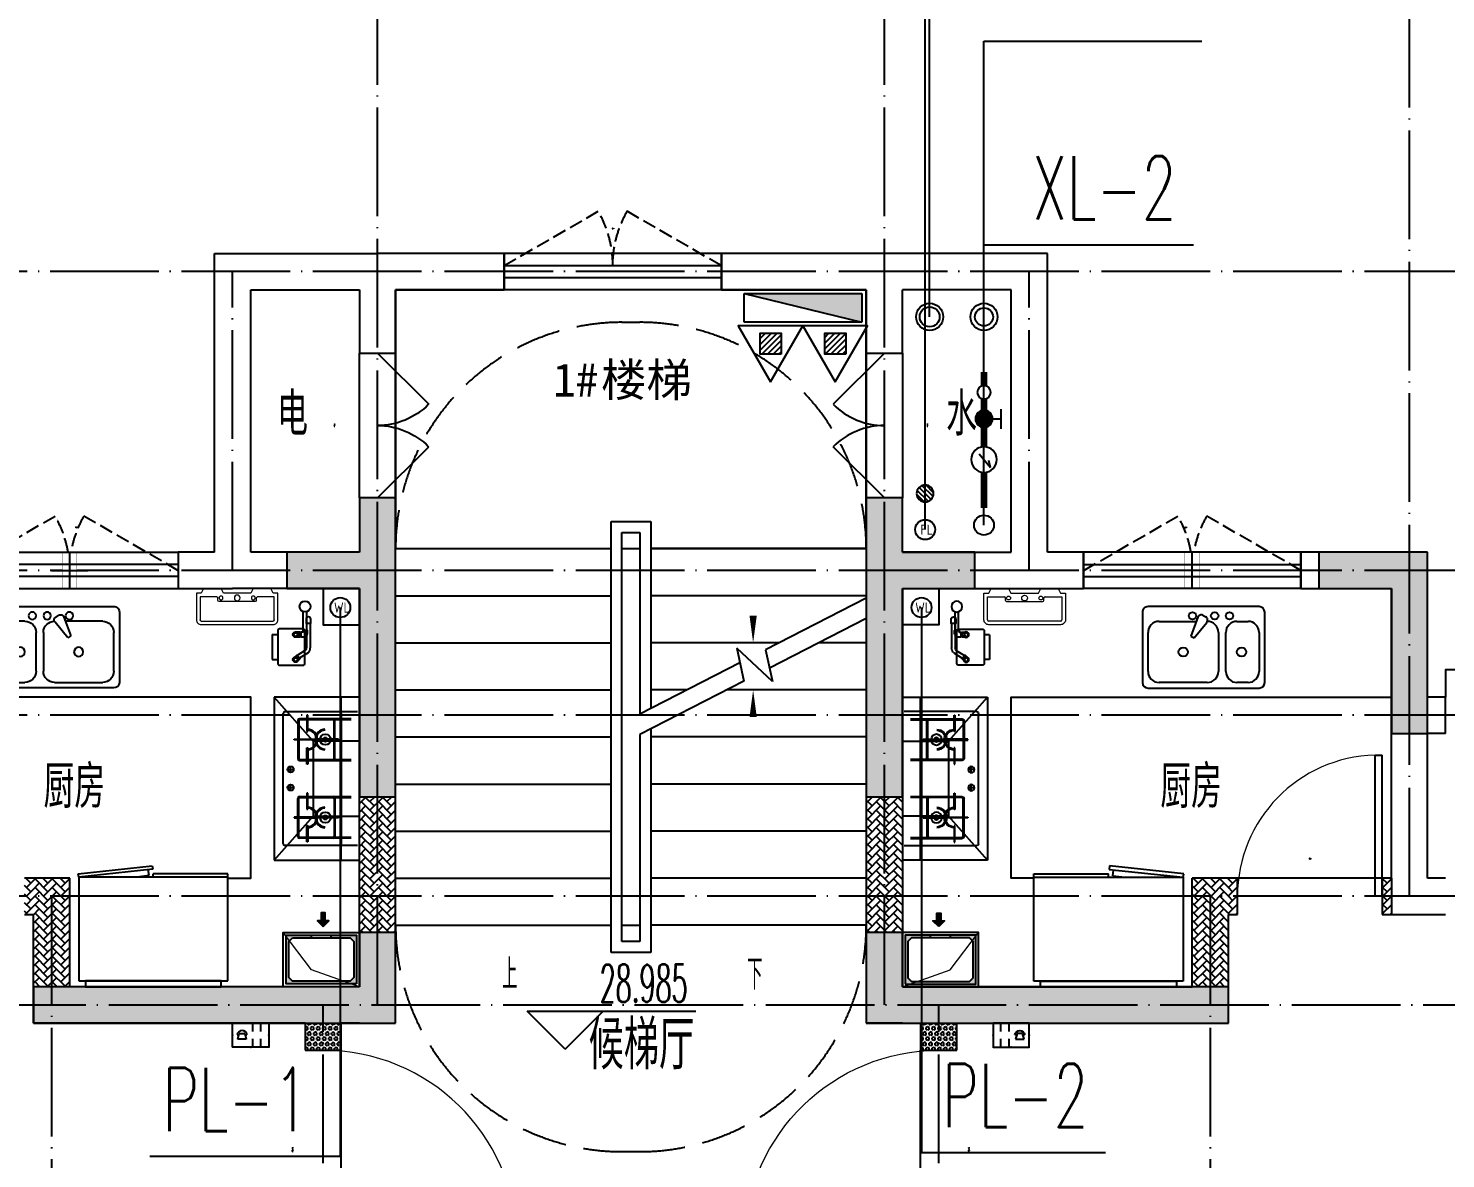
# Model space of a CAD drawing. Extents: x 27938 to 1507990, y 110129 to 923079.
# Drawn here: x 837088 to 844917, y 371475 to 377717 of the extents above; entities that cross this region are included whole.
import ezdxf
from ezdxf.enums import TextEntityAlignment as Align

# ---------------------------------------------------------------- set-up
doc = ezdxf.new("R2010")
doc.units = 0
doc.header["$LTSCALE"] = 1000
doc.header["$MEASUREMENT"] = 0
doc.linetypes.add('DASH', pattern=[0.35, 0.25, -0.1])
doc.linetypes.add('DOTE', pattern=[2.42, 2, -0.2, 0.02, -0.2])
for name, color, linetype in [('AH-FURNITURE', 1, 'Continuous'), ('COLUMN', 9, 'Continuous'), ('DIM_ELEV', 3, 'Continuous'), ('DIM_SYMB', 3, 'Continuous'), ('DIM_不分区消火栓', 1, 'Continuous'), ('DIM_管井排水', 5, 'Continuous'), ('DIM_给水', 3, 'Continuous'), ('DIM_餐饮排水', 31, 'Continuous'), ('DOTE', 1, 'Continuous'), ('EQUIP-安防', 3, 'Continuous'), ('EQUIP_地漏', 7, 'Continuous'), ('EQUIP_消火栓', 7, 'Continuous'), ('EQUIP_消防', 7, 'Continuous'), ('IP-bath&kitchen-JOHNSON', 4, 'Continuous'), ('LVTRY', 6, 'Continuous'), ('PUB_HATCH', 8, 'Continuous'), ('PUB_TEXT', 4, 'Continuous'), ('STAIR', 2, 'Continuous'), ('VPIPE-不分区消火栓', 1, 'Continuous'), ('VPIPE-中水', 122, 'Continuous'), ('VPIPE-凝结', 150, 'N'), ('VPIPE-废水', 31, 'Continuous'), ('VPIPE-消防', 1, 'X1'), ('VPIPE-管井排水', 210, 'GF'), ('VPIPE-给水', 3, 'J1'), ('VPIPE-给水中', 72, 'J2'), ('VPIPE-餐饮排水', 41, 'P'), ('WALL', 9, 'Continuous'), ('WINDOW', 4, 'Continuous'), ('WINDOW_TEXT', 7, 'Continuous'), ('保温', 6, 'Continuous'), ('建筑-排气道', 9, 'Continuous'), ('机电标识类', 1, 'Continuous'), ('污水', 3, 'Continuous'), ('看线', 251, 'Continuous'), ('给水', 4, 'Continuous')]:
    doc.layers.add(name, color=color, linetype=linetype)
for name, color, linetype, lineweight in [('平面-空调室内机', 176, 'Continuous', 9), ('平面-空调预留孔', 173, 'Continuous', 15), ('空调', 76, 'Continuous', 13), ('立面-洞口示意', 152, 'Continuous', 13)]:
    doc.layers.add(name, color=color, linetype=linetype, lineweight=lineweight)
doc.styles.add('_TCH_DIM', font='SIMPLEX.shx', dxfattribs={"width": 0.7, "bigfont": 'GBCBIG.shx'})
doc.styles.add('_TCH_WINDOW', font='SIMPLEX.shx', dxfattribs={"width": 0.7, "height": 3.5, "bigfont": 'GBCBIG.shx'})
doc.styles.add('_TEL_DIM', font='SIMPLEX', dxfattribs={"width": 0.8, "height": 3.5, "bigfont": 'HZTXT'})
doc.styles.add('_TWT_SERIAL', font='SIMPLEX', dxfattribs={"width": 0.8, "height": 3.5, "bigfont": 'HZTXT'})
doc.styles.add('DIM_FONT', font='SIMPLEX.shx', dxfattribs={"width": 0.56})
doc.styles.get("Standard").update_dxf_attribs({"font": 'gbenor.shx', "bigfont": 'gbcbig.shx'})
doc.styles.add('黑体', font='simhei.ttf')
doc.linetypes.add('GF', pattern='A,3,-0.2,["GF",Standard,S=0.25,R=0,X=-0.1,Y=-0.115],-0.35', length=3.55)
doc.linetypes.add('J1', pattern='A,3,-0.2,["J1",Standard,S=0.25,R=0,X=-0.1,Y=-0.115],-0.35', length=3.55)
doc.linetypes.add('J2', pattern='A,3,-0.2,["J2",Standard,S=0.25,R=0,X=-0.1,Y=-0.115],-0.35', length=3.55)
doc.linetypes.add('N', pattern='A,3,-0.2,["N",Standard,S=0.25,R=0,X=-0.1,Y=-0.115],-0.2', length=3.4)
doc.linetypes.add('P', pattern='A,3,-0.2,["P",Standard,S=0.25,R=0,X=-0.1,Y=-0.115],-0.2', length=3.4)
doc.linetypes.add('X1', pattern='A,3,-0.2,["X1",Standard,S=0.25,R=0,X=-0.1,Y=-0.115],-0.35', length=3.55)
pattern_1 = [(45, (0, 0), (0, 47.4157523), [100.584, -33.528]), (135, (23.708, 23.708), (3e-15, 47.4157523), [100.584, -33.528])]
pattern_2 = [(90, (0, 0), (-16.49778, 1e-15), [9.525, -19.05]), (210, (0, 0), (8.24889, -14.2874966), [9.525, -19.05]), (150, (6e-16, 9.525), (-8.24889, -14.2874966), [9.525, -19.05])]

# ---------------------------------------------------------------- blocks, each defined once
blk = doc.blocks.new('GDGDGDSDA')
at = {"layer": 'DOTE', "color": 0, "linetype": 'DOTE', "ltscale": 0.3}
for p, q in [((430434.8, 370058.6), (430434.8, 376108.3)), ((433234.8, 370058.6), (433234.8, 376108.3)), ((436134.8, 370658.3), (436134.8, 376108.3)), ((471334.8, 374108.3), (417334.8, 374108.3)), ((429634.8, 372458.3), (429634.8, 374108.3)), ((434034.8, 372458.3), (434034.8, 374108.3)), ((471334.8, 372458.3), (417334.8, 372458.3)), ((471334.8, 371658.3), (417334.8, 371658.3)), ((471334.8, 370658.3), (417334.8, 370658.3)), ((428635, 370658.3), (428634.8, 359558.3)), ((435034.6, 370658.3), (435034.8, 359558.3)), ((417334.8, 370058.6), (471334.8, 370058.6)), ((430134.8, 368458.3), (430134.8, 370058.3)), ((433534.8, 368458.3), (433534.8, 370058.3))]:
    blk.add_line(p, q, dxfattribs=at)
blk = doc.blocks.new('rtyg7uyhg')
at = {"layer": 'LVTRY', "color": 0}
for p, q in [((194234.6, 45488.8), (193621, 45488.8)), ((193590.3, 45458.1), (193590.3, 45069.5)), ((193682.3, 45407), (193887.8, 45407)), ((193896.4, 45429.9), (193857.6, 45326.3)), ((193925.8, 45440.4), (193940.1, 45432.2)), ((194111.9, 45407), (194173.3, 45407)), ((194265.3, 45069.5), (194265.3, 45458.1)), ((193621, 45130.8), (193621, 45345.6)), ((193857.6, 45326.3), (193875.3, 45316)), ((193875.3, 45316), (193945.6, 45401.5)), ((194009.6, 45345.6), (194009.6, 45130.8)), ((194050.5, 45130.8), (194050.5, 45345.6)), ((194234.6, 45345.6), (194234.6, 45130.8)), ((193621, 45038.8), (194234.6, 45038.8)), ((193948.3, 45069.5), (193682.3, 45069.5)), ((194173.3, 45069.5), (194111.9, 45069.5))]:
    blk.add_line(p, q, dxfattribs=at)
for centre, radius in [((193866.4, 45437.7), 20.5), ((193989.2, 45437.7), 20.5), ((194071, 45437.7), 20.5), ((193815.3, 45238.2), 25.6), ((194137.5, 45238.2), 25.6)]:
    blk.add_circle(centre, radius, dxfattribs=at)
for centre, radius, start, end in [((193621, 45458.1), 30.7, 89.99999, 179.99999), ((194234.6, 45458.1), 30.7, 359.99999, 89.99999), ((193682.3, 45345.6), 61.4, 89.99999, 179.99999), ((193915.6, 45422.7), 20.5, 59.99999, 159.46231), ((193929.8, 45414.5), 20.5, 320.53767, 59.99999), ((193948.3, 45345.6), 61.4, 359.99999, 89.99999), ((194111.9, 45345.6), 61.4, 89.99999, 179.99999), ((194173.3, 45345.6), 61.4, 359.99999, 89.99999), ((193682.3, 45130.8), 61.4, 179.99999, 269.99999), ((193948.3, 45130.8), 61.4, 269.99999, 359.99999), ((194111.9, 45130.8), 61.4, 179.99999, 269.99999), ((194173.3, 45130.8), 61.4, 269.99999, 359.99999), ((193621, 45069.5), 30.7, 179.99999, 269.99999), ((194234.6, 45069.5), 30.7, 269.99999, 359.99999)]:
    blk.add_arc(centre, radius, start, end, dxfattribs=at)
at = {"layer": 'LVTRY', "color": 0, "style": 'DIM_FONT', "width": 0.8, "flags": 9}
for tag in ['YSIZE', 'XSIZE']:
    blk.add_attdef(tag, (193927.8, 45487.8), '', height=0.5, rotation=89.99999, dxfattribs=at)
blk = doc.blocks.new('A$C60D053AF')
at = {"layer": 'AH-FURNITURE', "color": 0}
for p, q in [((192.5, -71), (327.6, -71)), ((232.5, -90), (128.3, -90)), ((232.5, -110), (128.3, -110)), ((192.5, -91), (327.6, -91)), ((245, -129.5), (245, -122.5)), ((265, -129.5), (265, -122.5)), ((341.7, -96.9), (370, -143.2)), ((355.9, -82.7), (384.2, -129)), ((255, -281), (255, -251)), ((255, -281), (393, -281)), ((393, -281), (393, -251))]:
    blk.add_line(p, q, dxfattribs=at)
for points in [[(170, -68, 1), (170, -94), (192.5, -94), (192.5, -68)], [(234, -251), (414, -251, 0.414214), (424, -241), (424, -111, 0.414214), (414, -101), (234, -101, 0.414214), (224, -111), (224, -241, 0.414214)], [(268, -122.5), (268, -107, 0.414214), (248, -87), (232.5, -87), (232.5, -113), (242, -113), (242, -122.5)], [(242, -152, 1), (268, -152), (268, -129.5), (242, -129.5)], [(383.8, -161.2, 1), (402.2, -142.8), (386.3, -126.9), (367.9, -145.3)]]:
    blk.add_lwpolyline(points, format="xyb", close=True, dxfattribs=at)
for centre, radius in [((100, -100), 30), ((255, -152), 15), ((255, -152), 10), ((393, -152), 15), ((393, -152), 10)]:
    blk.add_circle(centre, radius, dxfattribs=at)
for radius in [40, 20]:
    blk.add_arc((327.6, -111), radius, 45, 90, dxfattribs=at)
blk = doc.blocks.new('A-Kitchen-7')
at = {"layer": 'LVTRY', "color": 0}
for p, q in [((-518.7, 779.7), (-7.2, 834.3)), ((-3.6, 810.6), (-515, 756)), ((-29.1, 767), (-35.2, 806.4)), ((-7.2, 834.3), (-3.6, 810.6)), ((-515, 756), (-518.7, 779.7)), ((515, 756), (-515, 756)), ((-515, 756), (-515, 40)), ((-485.6, 760.5), (-484.9, 756)), ((-29.1, 767), (-112.1, 756)), ((515, 780), (0, 780)), ((0, 756), (0, 780)), ((515, 756), (515, 780)), ((515, 40), (515, 756)), ((-515, 40), (515, 40))]:
    blk.add_line(p, q, dxfattribs=at)
blk.add_lwpolyline([(-468.9, 40), (-468.9, 0), (468.9, 0), (468.9, 40)], close=True, dxfattribs=at)
blk = doc.blocks.new('*U41')
h = blk.add_hatch(color=0)
h.set_gradient(color1=(0, 0, 255), rotation=180, tint=1)
h.paths.add_polyline_path([(0, 0), (-6.35, -6.35), (-6.35, -2.159), (-15, -2.159), (-15, 2.159), (-6.35, 2.159), (-6.35, 6.35)])
at = {"color": 0, "linetype": 'Continuous'}
blk.add_lwpolyline([(0, 0), (-6.35, -6.35), (-6.35, -2.159), (-15, -2.159), (-15, 2.159), (-6.35, 2.159), (-6.35, 6.35)], close=True, dxfattribs=at)
blk = doc.blocks.new('sgrsefv')
at = {"layer": 'PUB_HATCH'}
blk.add_hatch(color=0, dxfattribs=at).paths.add_polyline_path([(1112933.3, 840916.3), (1112933.3, 840646.3), (1113073.3, 840646.3), (1113073.3, 840661.3), (1112968.3, 840661.3), (1112948.3, 840681.3), (1112948.3, 840881.3), (1112968.3, 840901.3), (1113288.3, 840901.3), (1113308.3, 840881.3), (1113308.3, 840681.3), (1113288.3, 840661.3), (1113183.3, 840661.3), (1113183.3, 840646.3), (1113323.3, 840646.3), (1113323.3, 840916.3)])
at = {"layer": 'LVTRY', "color": 0}
for p, q in [((1113073.3, 840661.3), (1113073.3, 840646.3)), ((1113183.3, 840661.3), (1113183.3, 840646.3))]:
    blk.add_line(p, q, dxfattribs=at)
for points in [[(1112918.3, 840931.3), (1113338.3, 840931.3), (1113338.3, 840631.3), (1112918.3, 840631.3)], [(1112933.3, 840916.3), (1113323.3, 840916.3), (1113323.3, 840646.3), (1112933.3, 840646.3)], [(1113288.3, 840661.3), (1112968.3, 840661.3), (1112948.3, 840681.3), (1112948.3, 840881.3), (1112968.3, 840901.3), (1113288.3, 840901.3), (1113308.3, 840881.3), (1113308.3, 840681.3), (1113288.3, 840661.3)]]:
    blk.add_lwpolyline(points, close=True, dxfattribs=at)
at = {"layer": '立面-洞口示意', "color": 0}
blk.add_lwpolyline([(1112918.3, 840931.3), (1113181.8, 840837.4), (1113338.3, 840631.3)], dxfattribs=at)
at = {"layer": '建筑-排气道', "color": 8, "xscale": -5, "yscale": 5, "zscale": 5, "rotation": 270}
blk.add_blockref('*U41', (1113118.4, 840599), dxfattribs=at)
blk = doc.blocks.new('FRSDFDGDGDRGDR')
at = {"layer": '平面-空调预留孔', "color": 0}
for p, q in [((699612.3, 775044), (699612.3, 775441.2)), ((699618.9, 775447.8), (699746.3, 775447.8)), ((699746.3, 775447.8), (699746.3, 775355.4)), ((699719.9, 775342.2), (699719.9, 775143)), ((699726.5, 775348.8), (699739.7, 775348.8)), ((699726.5, 775136.4), (699739.7, 775136.4)), ((699746.3, 775129.8), (699746.3, 775037.4)), ((699746.3, 775037.4), (699618.9, 775037.4))]:
    blk.add_line(p, q, dxfattribs=at)
blk.add_lwpolyline([(699766.1, 775166.7), (699792.5, 775153.5), (699792.5, 775057.2), (699766.1, 775044), (699766.1, 775017.6), (699618.9, 775017.6, -0.414214), (699592.5, 775044), (699592.5, 775441.2, -0.414214), (699618.9, 775467.6), (699766.1, 775467.6), (699766.1, 775441.2), (699792.5, 775428), (699792.5, 775331.6), (699766.1, 775318.4)], format="xyb", close=True, dxfattribs=at)
for centre, radius in [((699739.7, 775331.6), 10.6), ((699739.7, 775243.2), 15.8), ((699739.7, 775153.5), 10.6)]:
    blk.add_circle(centre, radius, dxfattribs=at)
for centre, start, end in [((699618.9, 775441.2), 90, 180), ((699726.5, 775342.2), 90, 180), ((699739.7, 775355.4), 270, 360), ((699726.5, 775143), 180, 270), ((699739.7, 775129.8), 0, 90), ((699618.9, 775044), 180, 270)]:
    blk.add_arc(centre, 6.6, start, end, dxfattribs=at)
blk = doc.blocks.new('GDGDRGDRGRD')
at = {"layer": 'LVTRY', "color": 0}
for p, q in [((430080.5, 371515.4), (429864.6, 371758.3)), ((430334.8, 371758.3), (429864.6, 371758.3)), ((429864.6, 371758.3), (429864.6, 370858.3)), ((430234.8, 370858.3), (430234.8, 371758.3)), ((429914.8, 370948.3), (429914.8, 371668.3)), ((429924.8, 371678.3), (430324.8, 371678.3)), ((429994.8, 371628.3), (429994.8, 371418.3)), ((429999.8, 371628.3), (429999.8, 371418.3)), ((430289.8, 371638.3), (430004.8, 371638.3)), ((430289.8, 371633.3), (430004.8, 371633.3)), ((430045.1, 371658.3), (430045.1, 371568.3)), ((430049.6, 371658.3), (430045.1, 371658.3)), ((430049.6, 371568.3), (430049.6, 371658.3)), ((430194.8, 371418.3), (430194.8, 371628.3)), ((430199.8, 371418.3), (430199.8, 371628.3)), ((430234.8, 371668.3), (430234.8, 370948.3)), ((430045.1, 371568.3), (430049.6, 371568.3)), ((429974.8, 371525.6), (430102.3, 371525.6)), ((429974.8, 371521.1), (429974.8, 371525.6)), ((430102.3, 371521.1), (429974.8, 371521.1)), ((430045.1, 371388.3), (430045.1, 371478.3)), ((430045.1, 371478.3), (430049.6, 371478.3)), ((430049.6, 371478.3), (430049.6, 371388.3)), ((430334.8, 371515.4), (430080.5, 371515.4)), ((430080.5, 371515.4), (430080.5, 371100.3)), ((430219.8, 371525.6), (430092.3, 371525.6)), ((430092.3, 371525.6), (430092.3, 371521.1)), ((430092.3, 371521.1), (430219.8, 371521.1)), ((430102.3, 371525.6), (430102.3, 371521.1)), ((430219.8, 371521.1), (430219.8, 371525.6)), ((430234.8, 371100.3), (430234.8, 371515.4)), ((429954.8, 371338.9), (429954.8, 371377.7)), ((430004.8, 371413.3), (430289.8, 371413.3)), ((430004.8, 371408.3), (430289.8, 371408.3)), ((430049.6, 371388.3), (430045.1, 371388.3)), ((429935.4, 371358.3), (429974.2, 371358.3)), ((429935.4, 371258.3), (429974.2, 371258.3)), ((429954.8, 371238.9), (429954.8, 371277.7)), ((430045.1, 371228.3), (430045.1, 371138.3)), ((430049.6, 371228.3), (430045.1, 371228.3)), ((430049.6, 371138.3), (430049.6, 371228.3)), ((429994.8, 370988.3), (429994.8, 371198.3)), ((429999.8, 370988.3), (429999.8, 371198.3)), ((430004.8, 371208.3), (430289.8, 371208.3)), ((430004.8, 371203.3), (430289.8, 371203.3)), ((430045.1, 371138.3), (430049.6, 371138.3)), ((430194.8, 371198.3), (430194.8, 370988.3)), ((430199.8, 371198.3), (430199.8, 370988.3)), ((429864.6, 370858.3), (430080.5, 371100.3)), ((430102.3, 371095.6), (429974.8, 371095.6)), ((429974.8, 371095.6), (429974.8, 371091.1)), ((429974.8, 371091.1), (430102.3, 371091.1)), ((430080.5, 371100.3), (430334.8, 371100.3)), ((430092.3, 371091.1), (430092.3, 371095.6)), ((430092.3, 371095.6), (430219.8, 371095.6)), ((430219.8, 371091.1), (430092.3, 371091.1)), ((430102.3, 371091.1), (430102.3, 371095.6)), ((430219.8, 371095.6), (430219.8, 371091.1)), ((430289.8, 370983.3), (430004.8, 370983.3)), ((430045.1, 370958.3), (430045.1, 371048.3)), ((430045.1, 371048.3), (430049.6, 371048.3)), ((430049.6, 371048.3), (430049.6, 370958.3)), ((430324.8, 370938.3), (429924.8, 370938.3)), ((430289.8, 370978.3), (430004.8, 370978.3)), ((430049.6, 370958.3), (430045.1, 370958.3)), ((429864.6, 370858.3), (430334.8, 370858.3))]:
    blk.add_line(p, q, dxfattribs=at)
blk.add_lwpolyline([(429608.8, 370758.3), (429734.8, 370758.3), (429734.8, 371758.3), (427634.8, 371758.3)], dxfattribs=at)
for centre, radius in [((430147.3, 371523.3), 29.7), ((430147.3, 371523.3), 11.7), ((429954.8, 371358.3), 17), ((429954.8, 371258.3), 17), ((430147.3, 371093.3), 29.7), ((430147.3, 371093.3), 11.7)]:
    blk.add_circle(centre, radius, dxfattribs=at)
for centre, radius, start, end in [((429924.8, 371668.3), 10, 90, 180), ((430004.8, 371628.3), 10, 90, 180), ((430004.8, 371628.3), 5, 90, 180), ((430189.8, 371628.3), 10, 0, 90), ((430189.8, 371628.3), 5, 0, 90), ((430224.8, 371668.3), 10, 0, 90), ((430047.3, 371523.3), 56.7, 2.27424, 87.72576), ((430047.3, 371523.3), 52.2, 2.47041, 87.52959), ((430147.3, 371523.3), 56.7, 92.27424, 177.72576), ((430147.3, 371523.3), 52.2, 92.47041, 177.52959), ((430047.3, 371523.3), 56.7, 272.27424, 357.72576), ((430047.3, 371523.3), 52.2, 272.47041, 357.52959), ((430147.3, 371523.3), 56.7, 182.27424, 267.72576), ((430147.3, 371523.3), 52.2, 182.47041, 267.52959), ((430004.8, 371418.3), 10, 180, 270), ((430004.8, 371418.3), 5, 180, 270), ((430189.8, 371418.3), 5, 270, 0), ((430189.8, 371418.3), 10, 270, 0), ((430004.8, 371198.3), 10, 90, 180), ((430004.8, 371198.3), 5, 90, 180), ((430047.3, 371093.3), 56.7, 2.27424, 87.72576), ((430047.3, 371093.3), 52.2, 2.47041, 87.52959), ((430147.3, 371093.3), 56.7, 92.27424, 177.72576), ((430147.3, 371093.3), 52.2, 92.47041, 177.52959), ((430189.8, 371198.3), 10, 0, 90), ((430189.8, 371198.3), 5, 0, 90), ((430047.3, 371093.3), 56.7, 272.27424, 357.72576), ((430047.3, 371093.3), 52.2, 272.47041, 357.52959), ((430147.3, 371093.3), 56.7, 182.27424, 267.72576), ((430147.3, 371093.3), 52.2, 182.47041, 267.52959), ((430004.8, 370988.3), 10, 180, 270), ((430004.8, 370988.3), 5, 180, 270), ((430189.8, 370988.3), 5, 270, 0), ((430189.8, 370988.3), 10, 270, 0), ((429924.8, 370948.3), 10, 180, 270), ((430224.8, 370948.3), 10, 270, 0)]:
    blk.add_arc(centre, radius, start, end, dxfattribs=at)
at = {"color": 8, "xscale": -1, "rotation": 270}
blk.add_blockref('FRSDFDGDGDRGDR', (-345582.7, -327434.2), dxfattribs=at)
at = {"color": 8, "xscale": -1}
blk.add_blockref('rtyg7uyhg', (622599.6, 326769.5), dxfattribs=at)
at = {"color": 8}
for name, p, rotation in [('A$C60D053AF', (430134.8, 372358.3), 270), ('sgrsefv', (1543253.1, 1211089.9), 180)]:
    blk.add_blockref(name, p, dxfattribs=dict(at, rotation=rotation))
at = {"layer": 'LVTRY', "color": 8, "extrusion": (0, 0, -1), "xscale": -0.7999999999883585, "yscale": 0.7999999999883585, "zscale": -0.7999999999883585}
blk.add_blockref('A-Kitchen-7', (-429196.8, 370158.6), dxfattribs=at)
blk = doc.blocks.new('GFDGFSDFGD')
at = {"layer": 'PUB_HATCH'}
for points in [[(431616.6, 374623.7), (431616.6, 373473.7), (431816.6, 373473.7), (431816.6, 375123.7), (431616.6, 375123.7), (431616.6, 374823.7), (431216.6, 374823.7), (431216.6, 374623.7)], [(434616.6, 374623.7), (435016.6, 374623.7), (435016.6, 374823.7), (434616.6, 374823.7), (434616.6, 375123.7), (434416.6, 375123.7), (434416.6, 373473.7), (434616.6, 373473.7)], [(436916.7, 374823.7), (436916.7, 374623.7), (437316.6, 374623.7), (437316.6, 373823.7), (437516.6, 373823.7), (437516.6, 374823.7)], [(429816.4, 372423.2), (429816.6, 372224), (431816.6, 372224), (431816.6, 372724), (431616.6, 372724), (431616.6, 372424), (430016.6, 372424)], [(436416.8, 372423.2), (436216.6, 372424), (434616.6, 372424), (434616.6, 372724), (434416.6, 372724), (434416.6, 372224), (436416.6, 372224)]]:
    blk.add_hatch(color=0, dxfattribs=at).paths.add_polyline_path(points)
at = {"layer": 'COLUMN', "color": 0}
for p, q in [((431816.6, 375123.7), (431616.6, 375123.7)), ((431616.6, 375123.7), (431616.6, 374823.7)), ((431816.6, 373473.7), (431816.6, 375123.7)), ((434616.6, 375123.7), (434416.6, 375123.7)), ((434416.6, 375123.7), (434416.6, 373473.7)), ((434616.6, 374823.7), (434616.6, 375123.7)), ((431616.6, 374823.7), (431216.6, 374823.7)), ((431216.6, 374823.7), (431216.6, 374623.7)), ((435016.6, 374823.7), (434616.6, 374823.7)), ((435016.6, 374623.7), (435016.6, 374823.7)), ((436916.7, 374823.7), (436916.7, 374623.7)), ((437516.6, 374823.7), (436916.7, 374823.7)), ((437516.6, 373823.7), (437516.6, 374823.7)), ((431216.6, 374623.7), (431616.6, 374623.7)), ((431616.6, 374623.7), (431616.6, 373473.7)), ((434616.6, 374623.7), (435016.6, 374623.7)), ((434616.6, 373473.7), (434616.6, 374623.7)), ((436916.7, 374623.7), (437316.6, 374623.7)), ((437316.6, 374623.7), (437316.6, 373823.7)), ((437316.6, 373823.7), (437516.6, 373823.7)), ((431616.6, 373473.7), (431816.6, 373473.7)), ((434416.6, 373473.7), (434616.6, 373473.7)), ((431816.6, 372724), (431616.6, 372724)), ((431616.6, 372724), (431616.6, 372424)), ((431816.6, 372224), (431816.6, 372724)), ((434616.6, 372724), (434416.6, 372724)), ((434416.6, 372724), (434416.6, 372224)), ((434616.6, 372424), (434616.6, 372724)), ((430016.6, 372424), (429816.4, 372423.2)), ((429816.4, 372423.2), (429816.6, 372224)), ((431616.6, 372424), (430016.6, 372424)), ((436216.6, 372424), (434616.6, 372424)), ((436416.8, 372423.2), (436216.6, 372424)), ((436416.6, 372224), (436416.8, 372423.2)), ((429816.6, 372224), (431816.6, 372224)), ((434416.6, 372224), (436416.6, 372224))]:
    blk.add_line(p, q, dxfattribs=at)
blk = doc.blocks.new('GDFGDGRD')
at = {"layer": '保温', "linetype": 'ByBlock', "ltscale": 10}
h = blk.add_hatch(dxfattribs=at)
h.set_pattern_fill('AR-HBONE', color=251, scale=55)
h.set_pattern_definition(pattern_1)
h.paths.add_polyline_path([(431616.6, 372723.9), (431816.6, 372723.9), (431816.7, 373473.7), (431616.7, 373473.7)])
h = blk.add_hatch(dxfattribs=at)
h.set_pattern_fill('AR-HBONE', color=251, scale=55)
h.set_pattern_definition(pattern_1)
h.paths.add_polyline_path([(434616.6, 372723.9), (434416.6, 372723.9), (434416.5, 373473.7), (434616.5, 373473.7)])
h = blk.add_hatch(dxfattribs=at)
h.set_pattern_fill('AR-HBONE', color=251, scale=55)
h.set_pattern_definition(pattern_1)
h.paths.add_polyline_path([(429816.6, 372823.7), (429816.6, 373023.7), (429766.6, 373023.7), (429766.6, 372823.7)])
h = blk.add_hatch(dxfattribs=at)
h.set_pattern_fill('AR-HBONE', color=251, scale=55)
h.set_pattern_definition(pattern_1)
h.paths.add_polyline_path([(430017.8, 372423.6), (430016.6, 373023.7), (429816.6, 373023.7), (429817.8, 372423.6)])
h = blk.add_hatch(dxfattribs=at)
h.set_pattern_fill('AR-HBONE', color=251, scale=55)
h.set_pattern_definition(pattern_1)
h.paths.add_polyline_path([(436215.3, 372423.6), (436216.6, 373023.7), (436416.6, 373023.7), (436415.3, 372423.6)])
h = blk.add_hatch(dxfattribs=at)
h.set_pattern_fill('AR-HBONE', color=251, scale=55)
h.set_pattern_definition(pattern_1)
h.paths.add_polyline_path([(436416.6, 372823.7), (436416.6, 373023.7), (436466.6, 373023.7), (436466.6, 372823.7)])
h = blk.add_hatch(dxfattribs=at)
h.set_pattern_fill('AR-HBONE', color=251, scale=55)
h.set_pattern_definition(pattern_1)
h.paths.add_polyline_path([(437266.6, 372823.7), (437266.6, 373023.7), (437316.6, 373023.7), (437316.6, 372823.7)])
at = {"layer": '保温', "linetype": 'Continuous', "ltscale": 10}
h = blk.add_hatch(dxfattribs=at)
h.set_pattern_fill('HEX', color=251, scale=10, angle=90, style=0)
h.set_pattern_definition(pattern_2)
h.paths.add_polyline_path([(431316.6, 372073.7), (431516.6, 372073.7), (431516.7, 372223.7), (431316.7, 372223.7)])
h = blk.add_hatch(dxfattribs=at)
h.set_pattern_fill('HEX', color=251, scale=10, angle=90, style=0)
h.set_pattern_definition(pattern_2)
h.paths.add_polyline_path([(434916.6, 372073.7), (434716.6, 372073.7), (434716.5, 372223.7), (434916.5, 372223.7)])
at = {"layer": '保温', "color": 251, "linetype": 'ByBlock', "ltscale": 10}
blk.add_line((437316.6, 373023.7), (437316.6, 372823.7), dxfattribs=at)
blk = doc.blocks.new('$TwtSys$00000434')
for p, q in [((-0.5, 0.5), (-0.5, -0.5)), ((-0.5, -0.5), (0.5, 0.5)), ((0.5, 0.5), (-0.5, 0.5)), ((0.5, -0.5), (0.5, 0.5)), ((-0.5, -0.5), (0.5, -0.5))]:
    blk.add_line(p, q)
blk.add_solid([(0.5, -0.5), (0.5, 0.5), (-0.5, -0.5)])
blk = doc.blocks.new('$TwtSys$00000546')
h = blk.add_hatch()
h.set_pattern_fill('ANSI31', color=1, scale=200, style=0)
h.set_pattern_definition([(45, (-38543.802, -6670.83), (-17.67767, 17.67767), [])])
h.paths.add_polyline_path([(-64.9, 173.7), (64.9, 173.7), (64.9, 43.9), (-64.9, 43.9)])
at = {"color": 1}
for points in [[(0, 343.6), (-198.4, 0), (198.4, 0)], [(-64.9, 173.7), (64.9, 173.7), (64.9, 43.9), (-64.9, 43.9)]]:
    blk.add_lwpolyline(points, close=True, dxfattribs=at)
blk = doc.blocks.new('A$C2705576B')
at = {"layer": '给水'}
h = blk.add_hatch(color=256, dxfattribs=at)
edge = h.paths.add_edge_path()
edge.add_arc((794.7, -1741.2), 47.2, 0, 360)
for p, q in [((601.1, -1768.1), (525.3, -1704.3)), ((525.3, -1704.3), (564, -1715)), ((740.3, -1645.4), (849, -1645.4)), ((794.7, -1741.2), (794.7, -1645.4))]:
    blk.add_line(p, q, dxfattribs=at)
at = {"layer": '给水', "const_width": 35.4}
for points in [[(499.1, -1741.2), (302.5, -1741.2)], [(903.5, -1741.2), (640.6, -1741.2)], [(1052.8, -1741.2), (978.5, -1741.2)]]:
    blk.add_lwpolyline(points, dxfattribs=at)
at = {"layer": '给水'}
for centre, radius in [((569.8, -1741.2), 70.8), ((794.7, -1741.2), 47.2), ((941, -1741.2), 37.5)]:
    blk.add_circle(centre, radius, dxfattribs=at)
blk = doc.blocks.new('$TwtSys$00000141')
at = {"color": 1}
for p, q in [((-47.1, 3.8), (-5, 45.9)), ((-47.1, 3.8), (-5, 45.9)), ((-43.6, -17.5), (17.5, 43.6)), ((-43.6, -17.5), (17.5, 43.6)), ((-33.2, -33.2), (33.2, 33.2)), ((-33.2, -33.2), (33.2, 33.2)), ((-16.2, -43.5), (43.8, 16.4)), ((-16.2, -43.5), (43.8, 16.4)), ((5.7, -46.1), (46.1, -5.7)), ((5.7, -46.1), (46.1, -5.7))]:
    blk.add_line(p, q, dxfattribs=at)
blk.add_circle((0, 0), 47, dxfattribs=at)
blk.add_circle((0, 0), 47, dxfattribs=at)
blk = doc.blocks.new('dongkong')
blk.add_wipeout([(-603756, 210771), (-603756, 210570.8), (-603836, 210570.8), (-603836, 210771)])
at = {"layer": '机电标识类', "color": 250, "linetype": 'DASH', "ltscale": 400}
for p, q in [((-603796, 210771), (-603796, 210570.8)), ((-603896, 210670.7), (-603696, 210670.7))]:
    blk.add_line(p, q, dxfattribs=at)
at = {"layer": '空调', "color": 6, "linetype": 'DASH', "const_width": 2}
blk.add_lwpolyline([(-603756, 210771), (-603756, 210570.8), (-603836, 210570.8), (-603836, 210771)], close=True, dxfattribs=at)
blk = doc.blocks.new('$equip$00002628')
at = {"linetype": 'Continuous'}
for p, q in [((-0.625, 0.415), (0.625, 0.415)), ((-0.625, -0.415), (-0.625, 0.415)), ((-0.472, 0.01), (-0.409, 0.01)), ((-0.446, -0.138), (-0.395, 0.058)), ((-0.395, 0.058), (-0.395, 0.058)), ((-0.395, 0.058), (-0.206, 0.058)), ((-0.206, 0.058), (-0.155, -0.138)), ((-0.191, 0.01), (-0.129, 0.01)), ((0.071, 0.129), (0.071, 0.415)), ((0.35, 0.129), (0.35, 0.415)), ((0.625, 0.415), (0.625, -0.415)), ((0.625, -0.415), (-0.625, -0.415)), ((-0.155, -0.138), (-0.446, -0.138)), ((0.071, -0.415), (0.071, -0.129)), ((0.35, -0.415), (0.35, -0.129))]:
    blk.add_line(p, q, dxfattribs=at)
at = {"const_width": 0.05}
blk.add_lwpolyline([(-0.625, 0.415), (0.625, 0.415), (0.625, -0.415), (-0.625, -0.415), (-0.625, 0.415), (0.625, 0.415)], dxfattribs=at)
at = {"linetype": 'Continuous'}
blk.add_arc((-0.3, -0.011), 0.173, 6.9897, 173.0103, dxfattribs=at)
for p in [(-0.625, 0), (0, 0.415), (0, -0.415), (0.625, 0)]:
    blk.add_point(p)
at = {"color": 7, "style": '_TEL_DIM', "flags": 1}
blk.add_attdef('A', text='', height=0.000025, dxfattribs=at).set_placement((0, 0), align=Align.MIDDLE_CENTER)
blk = doc.blocks.new('GHFHFHTFHCSDCS')
at = {"layer": 'EQUIP-安防', "yscale": 160, "zscale": 160}
for p, xscale in [((431016.6, 372157.3), 160), ((435216.6, 372157.3), -160)]:
    blk.add_blockref('$equip$00002628', p, dxfattribs=dict(at, xscale=xscale))
blk = doc.blocks.new('$DorLib2D$00000001')
at = {"color": 0}
for p, q in [((0.45, 0.975), (0.5, 0.975)), ((0.45, 0), (0.45, 0.975)), ((0.5, 0), (0.5, 0.975)), ((0.5, 0), (0.45, 0))]:
    blk.add_line(p, q, dxfattribs=at)
at = {"color": 0, "lineweight": 13}
blk.add_arc((0.475, 0), 0.975, 91.46928, 180, dxfattribs=at)
blk = doc.blocks.new('$WINLIB2D$00000001')
at = {"color": 0}
for points in [[(-0.5, 0.5), (-0.5, -0.5)], [(-0.5, 0.5), (0.5, 0.5)], [(0.5, -0.5), (0.5, 0.5)], [(0.5, 0.1667), (-0.5, 0.1667)], [(0.5, -0.1667), (-0.5, -0.1667)], [(-0.5, -0.5), (0.5, -0.5)]]:
    blk.add_lwpolyline(points, dxfattribs=at)
blk = doc.blocks.new('$DorLib2D$00000116')
at = {"color": 0}
for p, q in [((-0.5, 0), (-0.1464, 0.3536)), ((0.5, 0), (0.1464, 0.3536))]:
    blk.add_line(p, q, dxfattribs=at)
for centre, start, end in [((-0.5, 0), 0, 45), ((0.5, 0), 135, 180)]:
    blk.add_arc(centre, 0.5, start, end, dxfattribs=at)

msp = doc.modelspace()

# ---------------------------------------------------------------- linework, layer by layer
at = {"layer": 'DIM_ELEV', "color": 8}
for p, q in [((840053.7, 372079.8), (839843.7, 372289.8)), ((839843.7, 372289.8), (840774.6, 372289.8)), ((840053.7, 372079.8), (840263.7, 372289.8))]:
    msp.add_line(p, q, dxfattribs=at)
at = {"layer": 'DIM_SYMB', "color": 8}
for points in [[(839741.6, 372633.7, 0, 0, 0), (839741.6, 375558.7, 0, 0, 0), (841091.6, 375558.7, 0, 0, 0), (841091.6, 374323.7, 0, 40, 0), (841091.6, 374473.7, 0, 0, 0)], [(841091.6, 372633.7, 0, 0, 0), (841091.6, 374063.7, 0, 40, 0), (841091.6, 373913.7, 0, 0, 0)]]:
    msp.add_lwpolyline(points, format="xyseb", dxfattribs=at)
at = {"layer": 'DIM_不分区消火栓'}
for p, q in [((842066.6, 376123.7), (842066.6, 378178.6)), ((842366.6, 374973.7), (842366.6, 376521.5)), ((842366.6, 376521.5), (843523.9, 376521.5))]:
    msp.add_line(p, q, dxfattribs=at)
at = {"layer": 'DIM_管井排水'}
msp.add_line((842041.6, 374948.7), (842041.6, 378710.4), dxfattribs=at)
at = {"layer": 'DIM_给水'}
for p, q in [((842366.6, 376123.7), (842366.6, 377647.1)), ((842366.6, 377647.1), (843570.5, 377647.1))]:
    msp.add_line(p, q, dxfattribs=at)
at = {"layer": 'DIM_餐饮排水'}
for p, q in [((838811.4, 374518.7), (838811.4, 371486.6)), ((842021.8, 374518.7), (842021.8, 371509.5)), ((838811.4, 371486.6), (837758.7, 371486.6)), ((842021.8, 371509.5), (843038.3, 371509.5))]:
    msp.add_line(p, q, dxfattribs=at)
at = {"layer": 'IP-bath&kitchen-JOHNSON', "color": 8}
for points in [[(838716.6, 374623.7), (838716.6, 374423.7), (838916.6, 374423.7)], [(842116.6, 374623.7), (842116.6, 374423.7), (841916.6, 374423.7)]]:
    msp.add_lwpolyline(points, dxfattribs=at)
at = {"layer": 'STAIR', "color": 8}
for p, q in [((841716.6, 376273.7), (839116.6, 376273.7)), ((839116.6, 376273.7), (839116.6, 374843.7)), ((841716.6, 374843.7), (841716.6, 376273.7)), ((840306.6, 372613.7), (840306.6, 374993.7)), ((840306.6, 374993.7), (840526.6, 374993.7)), ((840526.6, 374993.7), (840526.6, 373960)), ((840366.6, 372673.7), (840366.6, 374933.7)), ((840366.6, 374933.7), (840466.6, 374933.7)), ((840466.6, 374933.7), (840466.6, 373929.2)), ((839116.6, 372763.7), (839116.6, 374843.7)), ((839116.6, 374843.7), (840306.6, 374843.7)), ((839116.6, 374843.7), (840306.6, 374843.7)), ((840366.6, 372763.7), (840366.6, 374843.7)), ((840366.6, 374843.7), (840466.6, 374843.7)), ((840466.6, 374843.7), (840466.6, 373929.2)), ((841716.6, 374843.7), (840526.6, 374843.7)), ((840526.6, 374843.7), (841716.6, 374843.7)), ((841716.6, 374843.7), (841716.6, 374570.7)), ((839116.6, 374583.7), (840306.6, 374583.7)), ((841716.6, 374583.7), (840526.6, 374583.7)), ((841716.6, 374570.7), (841160.6, 374285.3)), ((841716.6, 374458.3), (841182.4, 374184.1)), ((841716.6, 374458.3), (841716.6, 372763.7)), ((839116.6, 374323.7), (840306.6, 374323.7)), ((841235.4, 374323.7), (840526.6, 374323.7)), ((841198.2, 374110.9), (841001, 374293.8)), ((841001, 374293.8), (841040.3, 374111.2)), ((841160.6, 374285.3), (841198.2, 374110.9)), ((841716.6, 374323.7), (841454.4, 374323.7)), ((841018.5, 374212.4), (840466.6, 373929.2)), ((841040.3, 374111.2), (840466.6, 373816.8)), ((839116.6, 374063.7), (840306.6, 374063.7)), ((840728.8, 374063.7), (840526.6, 374063.7)), ((841716.6, 374063.7), (840947.8, 374063.7)), ((839116.6, 373803.7), (840306.6, 373803.7)), ((840466.6, 373816.8), (840466.6, 372763.7)), ((840466.6, 373816.8), (840466.6, 372673.7)), ((840526.6, 373847.6), (840526.6, 372613.7)), ((841716.6, 373803.7), (840526.6, 373803.7)), ((839116.6, 373543.7), (840306.6, 373543.7)), ((841716.6, 373543.7), (840526.6, 373543.7)), ((839116.6, 373283.7), (840306.6, 373283.7)), ((841716.6, 373283.7), (840526.6, 373283.7)), ((839116.6, 373023.7), (840306.6, 373023.7)), ((841716.6, 373023.7), (840526.6, 373023.7)), ((839116.6, 372763.7), (840306.6, 372763.7)), ((840366.6, 372763.7), (840466.6, 372763.7)), ((841716.6, 372763.7), (840526.6, 372763.7)), ((840466.6, 372673.7), (840366.6, 372673.7)), ((840526.6, 372613.7), (840306.6, 372613.7))]:
    msp.add_line(p, q, dxfattribs=at)
at = {"layer": 'STAIR', "color": 8, "linetype": 'DASH'}
for points in [[(839116.6, 374843.7, -0.414214), (840366.6, 376093.7), (840466.6, 376093.7, -0.414214), (841716.6, 374843.7)], [(839116.6, 372763.7, 0.414214), (840366.6, 371513.7), (840466.6, 371513.7, 0.414214), (841716.6, 372763.7)]]:
    msp.add_lwpolyline(points, format="xyb", dxfattribs=at)
at = {"layer": 'VPIPE-不分区消火栓'}
for centre in [(842066.6, 376123.7), (842366.6, 374973.7)]:
    msp.add_circle(centre, 55, dxfattribs=at)
at = {"layer": 'VPIPE-中水', "color": 8, "linetype": 'Continuous'}
for centre in [(838811.4, 374518.7), (842021.8, 374518.7)]:
    msp.add_circle(centre, 55, dxfattribs=at)
at = {"layer": 'VPIPE-凝结', "color": 8}
msp.add_line((842041.6, 375003.7), (842041.6, 375101.7), dxfattribs=at)
at = {"layer": 'VPIPE-废水', "color": 8}
msp.add_circle((842041.6, 374948.7), 55, dxfattribs=at)
at = {"layer": 'VPIPE-消防', "color": 8, "linetype": 'Continuous'}
msp.add_circle((842066.6, 376123.7), 75, dxfattribs=at)
at = {"layer": 'VPIPE-管井排水'}
msp.add_circle((842041.6, 374948.7), 55, dxfattribs=at)
at = {"layer": 'VPIPE-给水', "color": 8, "linetype": 'Continuous'}
msp.add_circle((842366.6, 376123.7), 75, dxfattribs=at)
at = {"layer": 'VPIPE-给水中'}
msp.add_circle((842366.6, 376123.7), 50, dxfattribs=at)
at = {"layer": 'VPIPE-餐饮排水'}
for centre in [(838811.4, 374518.7), (842021.8, 374518.7)]:
    msp.add_circle(centre, 55, dxfattribs=at)
at = {"layer": 'WALL', "color": 8}
for p, q in [((838116.6, 376473.7), (839016.6, 376473.7)), ((838116.6, 374823.7), (838116.6, 376473.7)), ((839716.6, 376473.7), (839016.6, 376473.7)), ((839716.6, 376273.7), (839716.6, 376473.7)), ((841816.6, 376473.7), (840916.6, 376473.7)), ((840916.6, 376473.7), (840916.6, 376273.7)), ((842716.6, 376473.7), (841816.6, 376473.7)), ((842716.6, 374823.7), (842716.6, 376473.7)), ((838316.6, 376273.7), (838916.6, 376273.7)), ((838316.6, 374823.7), (838316.6, 376273.7)), ((838916.6, 376273.7), (838916.6, 375923.7)), ((839116.6, 376273.7), (839716.6, 376273.7)), ((839116.6, 375923.7), (839116.6, 376273.7)), ((840916.6, 376273.7), (841716.6, 376273.7)), ((841716.6, 376273.7), (841716.6, 375923.7)), ((842516.6, 376273.7), (841916.6, 376273.7)), ((841916.6, 375923.7), (841916.6, 376273.7)), ((842516.6, 374823.7), (842516.6, 376273.7)), ((838916.6, 375923.7), (839116.6, 375923.7)), ((841716.6, 375923.7), (841916.6, 375923.7)), ((839116.6, 375123.7), (838916.6, 375123.7)), ((838916.6, 375123.7), (838916.6, 374823.7)), ((839116.6, 374723.7), (839116.6, 375123.7)), ((841916.6, 375123.7), (841716.6, 375123.7)), ((841716.6, 375123.7), (841716.6, 374723.7)), ((841916.6, 374823.7), (841916.6, 375123.7)), ((838116.6, 374823.7), (837916.6, 374823.7)), ((837916.6, 374823.7), (837916.6, 374623.7)), ((838916.6, 374823.7), (838316.6, 374823.7)), ((841916.6, 374823.7), (842516.6, 374823.7)), ((842916.6, 374823.7), (842716.6, 374823.7)), ((842916.6, 374623.7), (842916.6, 374823.7)), ((844816.6, 374823.7), (844116.6, 374823.7)), ((844116.6, 374823.7), (844116.6, 374623.7)), ((844816.6, 374023.7), (844816.6, 374823.7)), ((839116.6, 372323.7), (839116.6, 374723.7)), ((841716.6, 374723.7), (841716.6, 372324)), ((837916.6, 374623.7), (838216.6, 374623.7)), ((838916.6, 374623.7), (838216.6, 374623.7)), ((838916.6, 372423.7), (838916.6, 374623.7)), ((841916.6, 374623.7), (842616.6, 374623.7)), ((841916.6, 374623.7), (841916.6, 372423.9)), ((842616.6, 374623.7), (842916.6, 374623.7)), ((844116.6, 374623.7), (844616.6, 374623.7)), ((844616.6, 373923.7), (844616.6, 374623.7)), ((844916.6, 374023.7), (844816.6, 374023.7)), ((844916.6, 373823.7), (844916.6, 374023.7)), ((844616.6, 373023.7), (844616.6, 373923.7)), ((844816.6, 373023.7), (844816.6, 373823.7)), ((844916.6, 373823.7), (844816.6, 373823.7)), ((837316.6, 373023.7), (837066.6, 373023.7)), ((837316.6, 372423.7), (837316.6, 373023.7)), ((843766.6, 373023.7), (843516.6, 373023.7)), ((843516.6, 372423.7), (843516.6, 373023.7)), ((843766.6, 372823.7), (843766.6, 373023.7)), ((844616.6, 373023.7), (844566.6, 373023.7)), ((844566.6, 373023.7), (844566.6, 372823.7)), ((844916.6, 373023.7), (844816.6, 373023.7)), ((837066.6, 372823.7), (837116.6, 372823.7)), ((837116.6, 372223.7), (837116.6, 372823.7)), ((843716.6, 372823.7), (843766.6, 372823.7)), ((843716.6, 372223.7), (843716.6, 372823.7)), ((844566.6, 372823.7), (844716.6, 372823.7)), ((844716.6, 372823.7), (844916.6, 372823.7)), ((838716.6, 372423.7), (837316.6, 372423.7)), ((838916.6, 372423.7), (838716.6, 372423.7)), ((841916.6, 372423.9), (842116.7, 372423.7)), ((842116.6, 372423.7), (843516.6, 372423.7)), ((839116.6, 372223.7), (839116.6, 372323.7)), ((841716.6, 372324), (841716.6, 372224)), ((838616.6, 372223.7), (837116.6, 372223.7)), ((838616.6, 372223.7), (838616.6, 372073.7)), ((838816.6, 372073.7), (838816.6, 372223.7)), ((838916.6, 372223.7), (838816.6, 372223.7)), ((838916.6, 372223.7), (838916.6, 372223.7)), ((838916.6, 372223.7), (839116.6, 372223.7)), ((841916.6, 372224), (841716.6, 372224)), ((841916.6, 372223.9), (841916.6, 372224)), ((841916.6, 372223.9), (842016.6, 372223.8)), ((842016.6, 372223.8), (842016.6, 372073.7)), ((842216.6, 372073.7), (842216.6, 372223.7)), ((842216.6, 372223.7), (843716.6, 372223.7)), ((838616.6, 372073.7), (838816.6, 372073.7)), ((842016.6, 372073.7), (842216.6, 372073.7))]:
    msp.add_line(p, q, dxfattribs=at)
at = {"layer": 'WINDOW', "color": 8}
for p, q in [((838916.6, 375123.7), (838916.6, 375923.7)), ((839116.6, 375123.7), (839116.6, 375923.7)), ((841716.6, 375923.7), (841716.6, 375123.7)), ((841916.6, 375923.7), (841916.6, 375123.7)), ((844566.6, 373023.7), (843766.6, 373023.7)), ((838816.6, 370973.7), (838816.6, 372073.7)), ((842016.6, 370973.7), (842016.6, 372073.7))]:
    msp.add_line(p, q, dxfattribs=at)
at = {"layer": 'WINDOW', "color": 8, "linetype": 'DASH', "ltscale": 0.3}
for points in [[(839716.6, 376407.1), (840236.2, 376707.1, -0.131652), (840316.6, 376407.1)], [(840914.7, 376407.1), (840395.1, 376707.1, 0.131652), (840314.7, 376407.1)], [(836716.6, 374723.7), (837236.2, 375023.7, -0.131652), (837316.6, 374723.7)], [(837914.7, 374723.7), (837395.1, 375023.7, 0.131652), (837314.7, 374723.7)], [(842918.4, 374723.7), (843438, 375023.7, -0.131652), (843518.4, 374723.7)], [(844116.6, 374723.7), (843597, 375023.7, 0.131652), (843516.6, 374723.7)]]:
    msp.add_lwpolyline(points, format="xyb", dxfattribs=at)
at = {"layer": '看线', "color": 8, "ltscale": 0.5}
msp.add_lwpolyline([(845916.6, 374023.7), (845916.6, 374173.7), (844916.6, 374173.7), (844916.6, 374023.7)], dxfattribs=at)

# ---------------------------------------------------------------- block references
at = {"color": 8}
for name, p in [('GFDGFSDFGD', (407300, 0)), ('GDGDRGDRGRD', (408581.8, 2266)), ('GDFGDGRD', (407300, 0)), ('GHFHFHTFHCSDCS', (407300, 0))]:
    msp.add_blockref(name, p, dxfattribs=at)
at = {"color": 8, "xscale": -1}
msp.add_blockref('GDGDRGDRGRD', (1272251.4, 2265.4), dxfattribs=at)
at = {"layer": 'DOTE', "color": 169}
msp.add_blockref('GDGDGDSDA', (408581.8, 2265.4), dxfattribs=at)
at = {"layer": 'EQUIP_地漏', "color": 8, "xscale": -1, "rotation": 359.999999999891}
msp.add_blockref('$TwtSys$00000141', (842041.6, 375148.7), dxfattribs=at)
at = {"layer": 'EQUIP_消火栓', "color": 8, "xscale": -650, "yscale": 160, "zscale": 650, "rotation": 180}
msp.add_blockref('$TwtSys$00000434', (841366.6, 376173.7), dxfattribs=at)
at = {"layer": 'EQUIP_消防', "color": 8, "xscale": 0.9, "yscale": 0.9, "zscale": 0.9, "rotation": 180}
for p in [(841188, 376073.7), (841545.1, 376073.7)]:
    msp.add_blockref('$TwtSys$00000546', p, dxfattribs=at)
at = {"layer": 'WINDOW', "color": 8}
ref = msp.add_blockref('$WINLIB2D$00000001', (840316.6, 376373.7), dxfattribs=dict(at, xscale=-1200, yscale=-200, zscale=-1200))
ref.add_attrib('A', 'C1214', (840312.2, 376609.1), dxfattribs={"layer": 'WINDOW_TEXT', "color": 8, "ltscale": 0.5, "height": 4.25, "style": '_TCH_WINDOW', "width": 0.494118})
ref = msp.add_blockref('$DorLib2D$00000116', (839016.6, 375523.7), dxfattribs=dict(at, xscale=800, yscale=-800, zscale=800, rotation=89.99999999025357))
ref.add_attrib('A', 'BFM0818', (838781.2, 375517.1), dxfattribs={"layer": 'WINDOW_TEXT', "color": 8, "ltscale": 0.5, "height": 4.25, "rotation": 90, "style": '_TCH_WINDOW', "width": 0.494118})
ref = msp.add_blockref('$DorLib2D$00000116', (841816.6, 375523.7), dxfattribs=dict(at, xscale=-800, yscale=-800, zscale=-800, rotation=270.0000100699408))
ref.add_attrib('A', 'BFM0818', (842056.2, 375517.1), dxfattribs={"layer": 'WINDOW_TEXT', "color": 8, "ltscale": 0.5, "height": 4.25, "rotation": 90.00001, "style": '_TCH_WINDOW', "width": 0.494118})
ref = msp.add_blockref('$DorLib2D$00000001', (844166.6, 372923.7), dxfattribs=dict(at, xscale=-800, yscale=-800, zscale=-800, rotation=179.9999999993937))
ref.add_attrib('A', 'M0822', (844161.7, 373129.8), dxfattribs={"layer": 'WINDOW_TEXT', "color": 8, "ltscale": 0.5, "height": 4.25, "rotation": 360, "style": '_TCH_WINDOW', "width": 0.494118})
ref = msp.add_blockref('$DorLib2D$00000001', (838716.6, 371523.7), dxfattribs=dict(at, xscale=-1100, yscale=-1100, zscale=-1100, rotation=90.00000000947153))
ref.add_attrib('A', 'YFDM1122', (838551.7, 371513.3), dxfattribs={"layer": 'WINDOW_TEXT', "color": 8, "ltscale": 0.5, "height": 5.95, "rotation": 90, "style": '_TCH_WINDOW', "width": 0.494118})
ref = msp.add_blockref('$DorLib2D$00000001', (842116.6, 371523.7), dxfattribs=dict(at, xscale=-1100, yscale=1100, zscale=-1100, rotation=89.99999999052845))
ref.add_attrib('A', 'YFDM1122', (842287.4, 371513.3), dxfattribs={"layer": 'WINDOW_TEXT', "color": 8, "ltscale": 0.5, "height": 5.95, "rotation": 90, "style": '_TCH_WINDOW', "width": 0.494118})
at = {"layer": '污水', "color": 8, "xscale": -1, "rotation": 269.999999999891}
msp.add_blockref('A$C2705576B', (844107.8, 374765.9), dxfattribs=at)

# ---------------------------------------------------------------- texts
at = {"layer": 'DIM_ELEV', "color": 7, "style": '_TCH_DIM', "width": 0.494118}
msp.add_text('28.985', height=208.25, dxfattribs=at).set_placement((840244, 372338.8))
at = {"layer": 'DIM_SYMB', "color": 7, "style": '_TCH_DIM', "width": 0.7}
for s, p in [('上', (839705.1, 372408.7)), ('下', (841058.3, 372408.7))]:
    msp.add_text(s, height=168.8, dxfattribs=at).set_placement(p)
at = {"layer": 'DIM_不分区消火栓', "color": 7, "style": '_TWT_SERIAL', "width": 0.64}
msp.add_text('XL-2', height=350, dxfattribs=at).set_placement((842632.6, 376661.5))
at = {"layer": 'DIM_餐饮排水', "color": 7, "style": '_TWT_SERIAL', "width": 0.64}
for s, p in [('PL-2', (842136.3, 371649.5)), ('PL-1', (837828.7, 371626.6))]:
    msp.add_text(s, height=350, dxfattribs=at).set_placement(p)
at = {"layer": 'PUB_TEXT', "color": 8, "style": '黑体'}
for s, p in [('1#', (839986.6, 375683.8)), ('楼梯', (840251.3, 375683.8))]:
    msp.add_text(s, height=184.01, dxfattribs=at).set_placement(p)
at = {"layer": 'PUB_TEXT', "color": 8}
for s, height, p in [('电', 236.3, (838462.8, 375468.5)), ('水', 236.3, (842157.6, 375468.5)), ('FL', 56, (842015.9, 374920.7)), ('WL', 56, (838776.4, 374490.7)), ('WL', 56, (841986.8, 374490.7)), ('厨房', 236.31, (837172.1, 373411.4)), ('厨房', 236.31, (843340.5, 373411.4)), ('候梯厅', 270.07, (840182.8, 371968.1))]:
    msp.add_text(s, height=height, dxfattribs=at).set_placement(p)

# ---------------------------------------------------------------- next in the draw order: block references
at = {"layer": '平面-空调室内机', "color": 8, "ltscale": 0.3, "xscale": -1, "rotation": 180}
msp.add_blockref('dongkong', (1441112.6, 585394.5), dxfattribs=at)
at = {"layer": '平面-空调室内机', "color": 8, "ltscale": 0.3, "rotation": 180}
msp.add_blockref('dongkong', (239720.5, 585394.5), dxfattribs=at)

# ---------------------------------------------------------------- next in the draw order: block references
at = {"layer": 'WINDOW', "color": 8}
ref = msp.add_blockref('$WINLIB2D$00000001', (837316.6, 374723.7), dxfattribs=dict(at, xscale=-1200, yscale=200, zscale=-1200, rotation=179.9999999963314))
ref.add_attrib('A', 'C1214', (837349, 374959.1), dxfattribs={"layer": 'WINDOW_TEXT', "color": 8, "ltscale": 0.5, "height": 4.25, "rotation": 360, "style": '_TCH_WINDOW', "width": 0.494118})
ref = msp.add_blockref('$WINLIB2D$00000001', (843516.6, 374723.7), dxfattribs=dict(at, xscale=-1200, yscale=-200, zscale=-1200, rotation=3.668558618752198e-09))
ref.add_attrib('A', 'C1214', (843475.3, 374959.1), dxfattribs={"layer": 'WINDOW_TEXT', "color": 8, "ltscale": 0.5, "height": 4.25, "rotation": 0, "style": '_TCH_WINDOW', "width": 0.494118})

doc.saveas('drawing.dxf')
